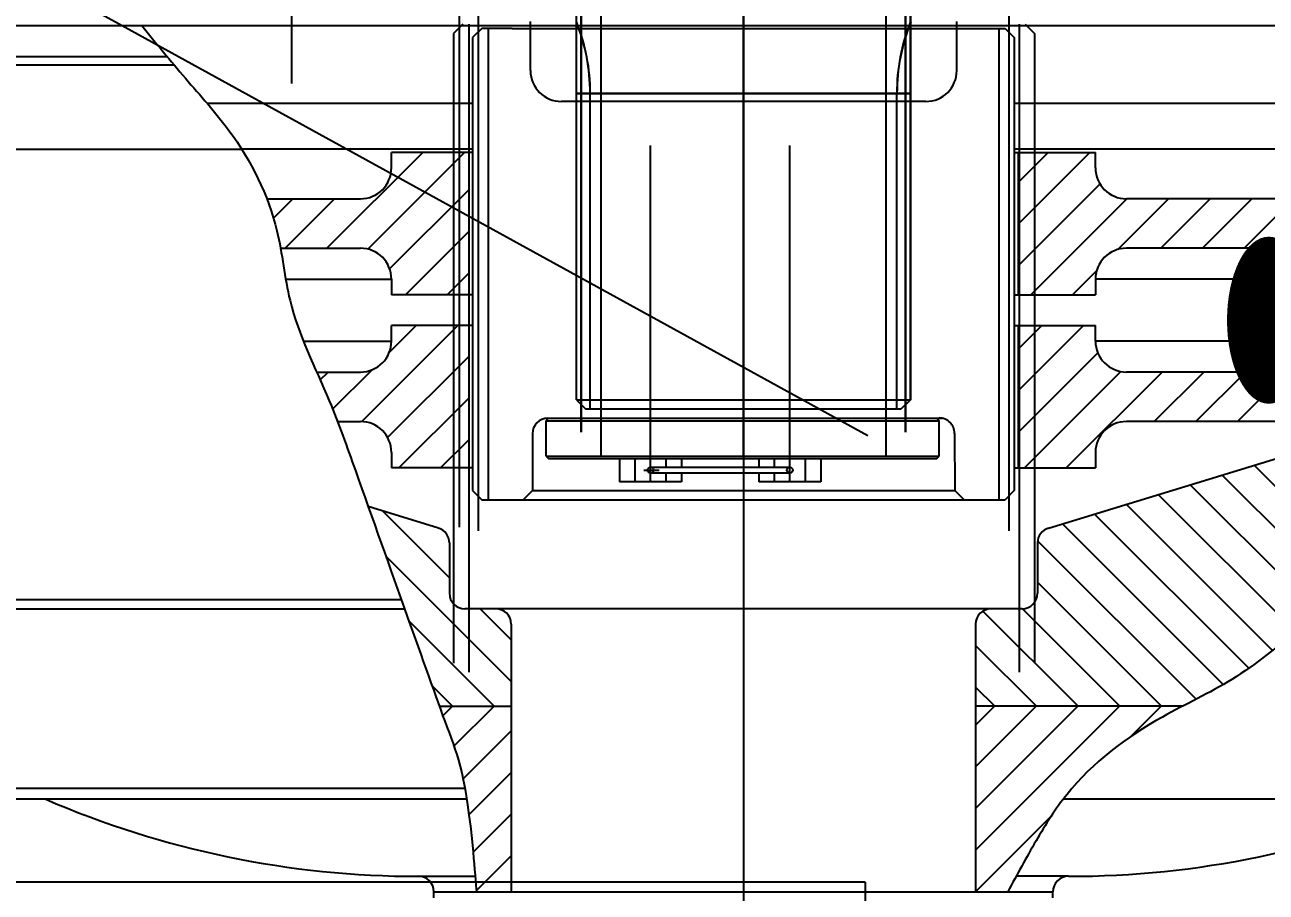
# Model space of a CAD drawing. Header units: millimetres. Extents: x 0 to 12600, y -343 to 8910.
# Drawn here: x 8175.6 to 8576.6, y 4909.2 to 5189.5 of the extents above; entities that cross this region are included whole.
import ezdxf
from ezdxf.enums import TextEntityAlignment as Align

# ---------------------------------------------------------------- set-up
doc = ezdxf.new("R2010")
doc.units = ezdxf.units.MM
doc.header["$LTSCALE"] = 300
for name, pattern in [('F', [0.75, 0.5, -0.25]), ('G', [2, 1.25, -0.25, 0.25, -0.25]), ('K', [2.5, 1.25, -0.25, 0.25, -0.25, 0.25, -0.25])]:
    doc.linetypes.add(name, pattern=pattern)
for name, color, linetype in [('01', 7, 'Continuous'), ('02', 1, 'Continuous'), ('04', 2, 'F'), ('05', 142, 'G'), ('07', 6, 'K'), ('08', 1, 'Continuous')]:
    doc.layers.add(name, color=color, linetype=linetype)
doc.styles.get("Standard").update_dxf_attribs({"font": 'isocp', "width": 0.707, "bigfont": 'intecad.shx'})
doc.dimstyles.new('INTE', dxfattribs={"dimscale": 30, "dimtxt": 3.5, "dimasz": 3, "dimexe": 3, "dimexo": 0, "dimgap": 1, "dimtad": 1, "dimdec": 1, "dimdsep": 46, "dimtxsty": 'Standard', "dimcen": 0, "dimclrd": 1, "dimclre": 1, "dimclrt": 3, "dimaunit": 1, "dimadec": 0, "dimazin": 0, "dimtfac": 1, "dimtdec": 1, "dimtmove": 0, "dimatfit": 0, "dimfxl": 1, "dimarcsym": 0})
pattern_1 = [(225, (10933.715, 8384.054), (-6.73519, 6.73519), [])]

# ---------------------------------------------------------------- blocks, each defined once
blk = doc.blocks.new('rtret')
at = {"layer": '07', "color": 6, "linetype": 'K'}
for p, q in [((9396, 1180.39), (9396, -74.7)), ((9435.3, 134.79), (7428.3, 134.79)), ((9435.3, 134.79), (9435.3, 58.79))]:
    blk.add_line(p, q, dxfattribs=at)
blk = doc.blocks.new('*D71')
at = {"layer": '08', "color": 1, "lineweight": -2}
for p, q in [((7928.32, 5236.29), (9433.04, 5236.29)), ((9343.04, 3903.89), (9343.04, 5146.29)), ((8469.38, 3813.89), (9433.04, 3813.89))]:
    blk.add_line(p, q, dxfattribs=at)
at = {"layer": '08', "color": 1}
for points in [[(9328.04, 5146.29), (9358.04, 5146.29), (9343.04, 5236.29)], [(9328.04, 3903.89), (9358.04, 3903.89), (9343.04, 3813.89)]]:
    blk.add_solid(points, dxfattribs=at)
at = {"layer": 'Defpoints', "color": 0}
for p in [(7928.32, 5236.29), (9343.04, 5236.29), (8469.38, 3813.89)]:
    blk.add_point(p, dxfattribs=at)
at = {"layer": '08', "color": 3, "insert": (9260.53, 4525.09), "char_height": 105, "attachment_point": 5, "rotation": 90}
blk.add_mtext('1422.4', dxfattribs=at)
blk = doc.blocks.new('ERTERT')
at = {"layer": '02'}
h = blk.add_hatch(dxfattribs=at)
h.set_pattern_fill('ANSI31', color=256, scale=3, angle=90, style=0)
h.set_pattern_definition(pattern_1)
edge = h.paths.add_edge_path()
edge.add_line((9579.98, 7190.58), (9579.98, 7185.58))
edge.add_line((9579.98, 7185.58), (9604.98, 7185.58))
edge.add_line((9604.98, 7185.58), (9604.98, 7231.58))
edge.add_line((9604.98, 7231.58), (9579.98, 7231.58))
edge.add_line((9579.98, 7231.58), (9579.98, 7226.58))
edge.add_arc((9569.98, 7226.58), 10, -90, 0, ccw=False)
edge.add_line((9569.98, 7216.58), (9539.75, 7216.58))
edge.add_spline(control_points=[(9539.75, 7216.58), (9541.06, 7213.2), (9542.73, 7207.9), (9543.81, 7202.47), (9544.15, 7200.58)], knot_values=[69.208686, 69.208686, 69.208686, 69.208686, 80.022914, 85.772791, 85.772791, 85.772791, 85.772791], degree=3, periodic=0)
edge.add_line((9544.15, 7200.58), (9569.98, 7200.58))
edge.add_arc((9569.98, 7190.58), 10, 0, 90, ccw=False)
h = blk.add_hatch(dxfattribs=at)
h.set_pattern_fill('ANSI31', color=256, scale=3, angle=90, style=0)
h.set_pattern_definition(pattern_1)
h.paths.add_polyline_path([(9807.43, 7226.58), (9807.43, 7231.58), (9782.43, 7231.58), (9782.43, 7185.58), (9807.43, 7185.58), (9807.43, 7190.58, -0.414214), (9817.43, 7200.58), (9870.21, 7200.58), (9870.21, 7204.58), (9963.7, 7204.58), (9963.7, 7212.58), (9870.21, 7212.58), (9870.21, 7216.58), (9817.43, 7216.58, -0.414214)])
h = blk.add_hatch(dxfattribs=at)
h.set_pattern_fill('ANSI31', color=256, scale=3, angle=90, style=0)
h.set_pattern_definition(pattern_1)
edge = h.paths.add_edge_path()
edge.add_line((9579.98, 7134.58), (9579.98, 7129.58))
edge.add_line((9579.98, 7129.58), (9604.98, 7129.58))
edge.add_line((9604.98, 7129.58), (9604.98, 7175.58))
edge.add_line((9604.98, 7175.58), (9579.98, 7175.58))
edge.add_line((9579.98, 7175.58), (9579.98, 7170.58))
edge.add_arc((9569.98, 7170.58), 10, 270, 360, ccw=False)
edge.add_line((9569.98, 7160.58), (9555.83, 7160.58))
edge.add_spline(control_points=[(9555.83, 7160.58), (9557.2, 7157.49), (9559.56, 7152.2), (9561.71, 7146.82), (9562.57, 7144.58)], knot_values=[127.674465, 127.674465, 127.674465, 127.674465, 137.747208, 144.927362, 144.927362, 144.927362, 144.927362], degree=3, periodic=0)
edge.add_line((9562.57, 7144.58), (9569.98, 7144.58))
edge.add_arc((9569.98, 7134.58), 10, 0, 90, ccw=False)
h = blk.add_hatch(dxfattribs=at)
h.set_pattern_fill('ANSI31', color=256, scale=3, angle=90, style=0)
h.set_pattern_definition(pattern_1)
h.paths.add_polyline_path([(9807.43, 7170.58), (9807.43, 7175.58), (9782.43, 7175.58), (9782.43, 7129.58), (9807.43, 7129.58), (9807.43, 7134.58, -0.414214), (9817.43, 7144.58), (9870.21, 7144.58), (9870.21, 7148.58), (9963.7, 7148.58), (9963.7, 7156.58), (9870.21, 7156.58), (9870.21, 7160.58), (9817.43, 7160.58, -0.414214)])
at = {"layer": '02', "linetype": 'Continuous'}
h = blk.add_hatch(dxfattribs=at)
h.set_pattern_fill('ANSI31', color=1, scale=3, angle=180, style=0)
h.set_pattern_definition([(135, (10933.715, 8384.054), (6.73519, 6.73519), [])])
edge = h.paths.add_edge_path()
edge.add_line((9989.7, 7130.59), (9989.7, 7144.58))
edge.add_line((9989.7, 7144.58), (9992.7, 7144.58))
edge.add_line((9992.7, 7144.58), (9992.7, 7130.98))
edge.add_spline(control_points=[(9992.7, 7130.98), (9991.7, 7130.85), (9990.7, 7130.73), (9989.7, 7130.59)], knot_values=[18.343689, 18.343689, 18.343689, 18.343689, 21.34499, 21.34499, 21.34499, 21.34499], degree=3, periodic=0)
edge = h.paths.add_edge_path()
edge.add_spline(control_points=[(9968.7, 7126.38), (9965.94, 7125.6), (9955.73, 7122.25), (9933.84, 7110.6), (9903.18, 7098.83), (9875.03, 7079.29), (9854.73, 7062.19), (9840.98, 7055.37), (9835.6, 7052.58)], knot_values=[42.812363, 42.812363, 42.812363, 42.812363, 51.49497, 75.331026, 116.666689, 149.682879, 177.654779, 195.792601, 195.792601, 195.792601, 195.792601], degree=3, periodic=0)
edge.add_line((9835.6, 7052.58), (9768.7, 7052.58))
edge.add_line((9768.7, 7052.58), (9768.7, 7079.05))
edge.add_arc((9773.7, 7079.05), 5, 90, 180, ccw=False)
edge.add_line((9773.7, 7084.05), (9783.7, 7084.05))
edge.add_arc((9783.7, 7089.05), 5, 270, 360)
edge.add_line((9788.7, 7089.05), (9788.7, 7105.35))
edge.add_arc((9793.7, 7105.35), 5, 106.9998, 180, ccw=False)
edge.add_line((9792.24, 7110.13), (9868.67, 7133.5))
edge.add_arc((9867.21, 7138.28), 5, -73.0002, 0)
edge.add_line((9872.21, 7138.28), (9872.21, 7144.58))
edge.add_line((9872.21, 7144.58), (9968.7, 7144.58))
edge.add_line((9968.7, 7144.58), (9968.7, 7126.38))
edge = h.paths.add_edge_path()
edge.add_spline(control_points=[(9595.45, 7052.58), (9592.36, 7061.13), (9584.14, 7084.42), (9576.65, 7105.34), (9572.48, 7117.07)], knot_values=[174.431366, 174.431366, 174.431366, 174.431366, 204.741459, 242.919595, 242.919595, 242.919595, 242.919595], degree=3, periodic=0)
edge.add_line((9572.48, 7117.07), (9595.17, 7110.13))
edge.add_arc((9593.7, 7105.35), 5, 0, 73.0002, ccw=False)
edge.add_line((9598.7, 7105.35), (9598.7, 7089.05))
edge.add_arc((9603.7, 7089.05), 5, 180, 270)
edge.add_line((9603.7, 7084.05), (9613.7, 7084.05))
edge.add_arc((9613.7, 7079.05), 5, 0, 90, ccw=False)
edge.add_line((9618.7, 7079.05), (9618.7, 7052.58))
edge.add_line((9618.7, 7052.58), (9595.45, 7052.58))
at = {"layer": '02'}
h = blk.add_hatch(dxfattribs=at)
h.set_pattern_fill('ANSI31', color=256, scale=3, angle=90, style=0)
h.set_pattern_definition(pattern_1)
edge = h.paths.add_edge_path()
edge.add_line((9618.7, 7052.58), (9595.45, 7052.58))
edge.add_spline(control_points=[(9595.45, 7052.58), (9596.31, 7050.2), (9601.19, 7036.85), (9604.53, 7028.88), (9607.25, 6994.86), (9607.51, 6992.58)], knot_values=[242.919595, 242.919595, 242.919595, 242.919595, 251.367628, 293.086467, 301.342141, 301.342141, 301.342141, 301.342141], degree=3, periodic=0)
edge.add_line((9607.51, 6992.58), (9618.7, 6992.58))
edge.add_line((9618.7, 6992.58), (9618.7, 7052.58))
edge = h.paths.add_edge_path()
edge.add_line((9768.7, 6992.58), (9779.09, 6992.58))
edge.add_spline(control_points=[(9779.09, 6992.58), (9782.08, 6998.11), (9787.92, 7008.92), (9801.53, 7030.67), (9819.44, 7044.09), (9833.4, 7051.44), (9835.6, 7052.58)], knot_values=[195.792601, 195.792601, 195.792601, 195.792601, 214.671513, 232.684579, 272.340083, 279.752396, 279.752396, 279.752396, 279.752396], degree=3, periodic=0)
edge.add_line((9835.6, 7052.58), (9768.7, 7052.58))
edge.add_line((9768.7, 7052.58), (9768.7, 6992.58))
at = {"layer": '01', "color": 7, "linetype": 'Continuous'}
for p, q in [((9335.43, 7272.58), (9531.23, 7272.58)), ((9564.18, 7272.58), (10033.7, 7272.58)), ((9609.2, 7271.65), (9606.2, 7268.65)), ((9618.95, 7271.65), (9609.2, 7271.65)), ((9611.2, 7271.65), (9611.2, 7119.25)), ((9618.95, 7271.65), (9693.7, 7271.65)), ((9693.7, 7271.65), (9778.2, 7271.65)), ((9776.2, 7271.65), (9776.2, 7119.25)), ((9778.2, 7271.65), (9781.2, 7268.65)), ((9606.2, 7268.65), (9606.2, 7122.25)), ((9781.2, 7268.65), (9781.2, 7122.25)), ((9334.93, 7262.58), (9507.49, 7262.58)), ((9335.7, 7259.91), (9509.72, 7259.91)), ((9520.39, 7247.48), (9606.2, 7247.48)), ((9781.2, 7247.48), (9867.21, 7247.48)), ((9335.7, 7232.58), (9531.63, 7232.58)), ((9606.2, 7232.58), (9531.63, 7232.58)), ((9604.98, 7231.58), (9604.98, 7185.58)), ((9991.2, 7232.58), (9781.2, 7232.58)), ((9782.43, 7231.58), (9782.43, 7185.58)), ((9604.98, 7175.58), (9604.98, 7129.58)), ((9782.43, 7175.58), (9782.43, 7129.58)), ((9625.53, 7140.62), (9625.53, 7122.25)), ((9761.92, 7140.74), (9761.96, 7122.38)), ((9792.24, 7110.13), (9868.67, 7133.5)), ((9606.2, 7122.25), (9609.2, 7119.25)), ((9625.53, 7122.25), (9622.53, 7119.25)), ((9625.53, 7122.25), (9761.96, 7122.25)), ((9761.96, 7122.26), (9764.96, 7119.26)), ((9781.2, 7122.25), (9778.2, 7119.25)), ((9609.2, 7119.25), (9778.2, 7119.25)), ((9595.17, 7110.13), (9572.48, 7117.07)), ((9598.7, 7105.35), (9598.7, 7089.05)), ((9788.7, 7105.35), (9788.7, 7089.05)), ((9376.2, 7087.05), (9583.07, 7087.05)), ((9376.2, 7084.05), (9584.12, 7084.05)), ((9783.7, 7084.05), (9603.7, 7084.05)), ((9618.7, 7079.05), (9618.7, 6992.58)), ((9768.7, 7079.05), (9768.7, 6992.58)), ((9595.45, 7052.58), (9618.7, 7052.58)), ((9835.6, 7052.58), (9768.7, 7052.58)), ((9376.2, 7026.1), (9603.7, 7026.1)), ((9379.2, 7022.58), (9604.3, 7022.58)), ((9797.04, 7022.58), (10011.2, 7022.58)), ((9588.7, 6997.58), (9607.04, 6997.58)), ((9798.7, 6997.58), (9781.8, 6997.58)), ((9593.7, 6992.58), (9793.7, 6992.58)), ((9593.7, 6992.58), (9593.7, 6992.58)), ((9593.7, 6990.58), (9593.7, 6992.58)), ((9793.7, 6990.58), (9793.7, 6992.58)), ((9793.7, 6992.58), (9793.7, 6992.58))]:
    blk.add_line(p, q, dxfattribs=at)
at = {"layer": '01'}
for p, q in [((9606.2, 7231.58), (9579.97, 7231.58)), ((9579.98, 7226.58), (9579.98, 7231.58)), ((9781.2, 7231.58), (9807.44, 7231.58)), ((9807.43, 7226.58), (9807.43, 7231.58)), ((9539.75, 7216.58), (9569.98, 7216.58)), ((9870.21, 7216.58), (9817.43, 7216.58)), ((9544.15, 7200.58), (9569.98, 7200.58)), ((9870.21, 7200.58), (9817.43, 7200.58)), ((9545.81, 7190.58), (9579.98, 7190.58)), ((9579.98, 7190.58), (9579.98, 7185.58)), ((9807.43, 7190.58), (9807.43, 7185.58)), ((9872.21, 7190.58), (9807.43, 7190.58)), ((9606.2, 7185.58), (9579.98, 7185.58)), ((9781.2, 7185.58), (9807.43, 7185.58)), ((9606.2, 7175.58), (9579.97, 7175.58)), ((9579.98, 7170.58), (9579.98, 7175.58)), ((9781.2, 7175.58), (9807.44, 7175.58)), ((9807.43, 7170.58), (9807.43, 7175.58)), ((9551.54, 7170.58), (9579.98, 7170.58)), ((9872.21, 7170.58), (9807.43, 7170.58)), ((9555.83, 7160.58), (9569.98, 7160.58)), ((9870.21, 7160.58), (9817.43, 7160.58)), ((9562.57, 7144.58), (9569.98, 7144.58)), ((9870.21, 7144.58), (9817.43, 7144.58)), ((9579.98, 7134.58), (9579.98, 7129.58)), ((9807.43, 7134.58), (9807.43, 7129.58)), ((9606.2, 7129.58), (9579.98, 7129.58)), ((9781.2, 7129.58), (9807.43, 7129.58))]:
    blk.add_line(p, q, dxfattribs=at)
for centre, radius, start, end in [((9569.98, 7226.58), 10, 270, 0), ((9817.43, 7226.58), 10, 180, 270), ((9569.98, 7190.58), 10, 0, 90), ((9817.43, 7190.58), 10, 90, 180), ((9569.98, 7170.58), 10, 270, 0), ((9817.43, 7170.58), 10, 180, 270), ((9569.98, 7134.58), 10, 0, 90), ((9817.43, 7134.58), 10, 90, 180), ((9588.7, 7300.78), 303.2, 246.5699, 270), ((9798.7, 7300.78), 303.2, 270, 293.4301), ((9588.7, 6992.58), 5, 0, 90), ((9798.7, 6992.58), 5, 90, 180)]:
    blk.add_arc(centre, radius, start, end, dxfattribs=at)
at = {"layer": '01', "color": 7, "linetype": 'Continuous'}
for centre, start, end in [((9630.53, 7140.62), 90, 180), ((9756.92, 7140.73), 0.1067, 90.1067), ((9593.7, 7105.35), 0, 73.0002), ((9793.7, 7105.35), 106.9998, 180), ((9603.7, 7089.05), 180, 270), ((9783.7, 7089.05), 270, 0), ((9613.7, 7079.05), 0, 90), ((9773.7, 7079.05), 90, 180)]:
    blk.add_arc(centre, 5, start, end, dxfattribs=at)
at = {"layer": '02'}
blk.add_open_spline([(9499.34, 7272.58), (9503.98, 7266.85), (9513.24, 7255.42), (9531.2, 7235.72), (9543.77, 7210.84), (9546.38, 7179.37), (9559.13, 7154.83), (9571.34, 7120.16), (9583.53, 7086.19), (9599.45, 7040.98), (9604.53, 7028.88), (9607.25, 6994.86), (9607.51, 6992.58)], degree=3, knots=[0, 0, 0, 0, 22.109674, 44.110012, 80.022914, 102.955722, 137.747208, 161.818644, 212.609502, 251.367628, 293.086467, 301.342141, 301.342141, 301.342141, 301.342141], dxfattribs=at)
blk.add_spline([(10011.2, 7132.84), (9960.53, 7123.68), (9938.89, 7113.69), (9901.44, 7096.2), (9873.97, 7077.88), (9851.5, 7061.22), (9829.03, 7049.06), (9798.23, 7024.08), (9788.24, 7009.09), (9779.09, 6992.58)], degree=3, dxfattribs=at)
at = {"layer": '05', "color": 4, "linetype": 'G'}
for p, q in [((9693.7, 7314.18), (9693.7, 6957.72)), ((9663.7, 7133.75), (9663.7, 7233.75)), ((9708.7, 7133.75), (9708.7, 7233.75)), ((9793.7, 6992.58), (9793.7, 6992.58))]:
    blk.add_line(p, q, dxfattribs=at)
at = {"layer": '05'}
for p, q in [((9547.7, 7298.97), (9547.7, 7253.78)), ((9647.67, 7302.34), (9647.67, 7133.75)), ((9739.74, 7302.34), (9739.74, 7133.75)), ((9607.98, 7281.65), (9607.98, 7109.25)), ((9779.43, 7281.65), (9779.43, 7109.25)), ((9647.67, 7254.65), (9647.67, 7150.65)), ((9739.74, 7254.65), (9739.74, 7150.65))]:
    blk.add_line(p, q, dxfattribs=at)
blk = doc.blocks.new('RRRR')
for p, q in [((17224.37, 7225.44), (17224.37, 7442.39)), ((17332.32, 7225.44), (17332.32, 7442.39))]:
    blk.add_line(p, q)
at = {"layer": '02'}
for p, q in [((17318.5, 7213.8), (17053.76, 7359.42)), ((17209.49, 7331.83), (17209.49, 7347.68)), ((17347.19, 7331.83), (17347.19, 7347.68)), ((17337.19, 7321.83), (17219.49, 7321.83))]:
    blk.add_line(p, q, dxfattribs=at)
at = {"layer": '02', "color": 1, "linetype": 'Continuous'}
blk.add_line((17332.32, 7324.44), (17224.37, 7324.44), dxfattribs=at)
at = {"layer": '02'}
for centre, start, end in [((17219.49, 7331.83), 180, 270), ((17337.19, 7331.83), 270, 0)]:
    blk.add_arc(centre, 10, start, end, dxfattribs=at)
at = {"layer": '04', "color": 2, "linetype": 'F'}
for p, q in [((17228.81, 7222.44), (17228.81, 7324.44)), ((17327.87, 7282.1), (17327.87, 7324.44))]:
    blk.add_line(p, q, dxfattribs=at)
for centre, start, end in [((17166.51, 7324.44), 0, 21.7748), ((17390.17, 7324.44), 158.2252, 180)]:
    blk.add_arc(centre, 62.3, start, end, dxfattribs=at)
at = {"layer": '05', "color": 4, "linetype": 'G'}
for p, q in [((17278.34, 7206.92), (17278.34, 8113.74)), ((17225.95, 7214.91), (17225.95, 7370.48)), ((17330.73, 7214.91), (17330.73, 7370.48))]:
    blk.add_line(p, q, dxfattribs=at)
at = {"layer": '07', "color": 6, "linetype": 'K', "ltscale": 0.625}
for p, q in [((17186.4, 7356.78), (17186.4, 7184.24)), ((17187.62, 7346.83), (17184.62, 7343.83)), ((17189.62, 7346.83), (17189.62, 7137.33)), ((17367.32, 7346.83), (17367.32, 7137.33)), ((17369.32, 7346.83), (17372.32, 7343.83)), ((17184.62, 7343.83), (17184.62, 7140.33)), ((17372.32, 7343.83), (17372.32, 7140.33))]:
    blk.add_line(p, q, dxfattribs=at)

msp = doc.modelspace()

# ---------------------------------------------------------------- linework, layer by layer
for p, q in [((8353.74, 5068.34), (8353.74, 5285.29)), ((8461.69, 5068.34), (8461.69, 5285.29))]:
    msp.add_line(p, q)
at = {"layer": '01', "color": 7, "linetype": 'Continuous'}
for p, q in [((8047.72, 5189.29), (8353.74, 5189.29)), ((8461.69, 5189.29), (8767.72, 5189.29)), ((8344.75, 5062.33), (8343.95, 5061.53)), ((8343.95, 5061.53), (8470.95, 5061.53)), ((8343.95, 5050.13), (8343.95, 5061.53)), ((8344.54, 5062.33), (8472.02, 5062.33)), ((8470.15, 5062.33), (8470.95, 5061.53)), ((8470.95, 5050.13), (8470.95, 5061.53)), ((8343.95, 5050.13), (8470.95, 5050.13)), ((8343.95, 5050.13), (8344.75, 5049.33)), ((8344.75, 5049.33), (8470.15, 5049.33)), ((8470.15, 5049.33), (8470.95, 5050.13))]:
    msp.add_line(p, q, dxfattribs=at)
at = {"layer": '01'}
for p, q in [((8353.74, 5068.34), (8461.69, 5068.34)), ((8353.74, 5068.34), (8356.74, 5065.34)), ((8356.74, 5065.34), (8458.69, 5065.34)), ((8461.69, 5068.34), (8458.69, 5065.34)), ((8367.7, 5049.33), (8367.7, 5041.83)), ((8372.71, 5041.83), (8372.71, 5049.33)), ((8382.73, 5046.53), (8382.73, 5049.33)), ((8387.73, 5049.33), (8387.73, 5046.53)), ((8412.7, 5049.33), (8412.7, 5046.53)), ((8417.71, 5046.53), (8417.71, 5049.33)), ((8427.73, 5041.83), (8427.73, 5049.33)), ((8432.73, 5049.33), (8432.73, 5041.83)), ((8377.72, 5046.53), (8422.72, 5046.53)), ((8387.73, 5041.83), (8367.7, 5041.83)), ((8422.72, 5044.63), (8377.72, 5044.63)), ((8382.73, 5041.83), (8382.73, 5044.63)), ((8387.73, 5044.63), (8387.73, 5041.83)), ((8412.7, 5044.63), (8412.7, 5041.83)), ((8432.73, 5041.83), (8412.7, 5041.83)), ((8417.71, 5041.83), (8417.71, 5044.63))]:
    msp.add_line(p, q, dxfattribs=at)
at = {"layer": '01', "color": 7, "linetype": 'Continuous'}
for centre in [(8377.72, 5045.58), (8422.72, 5045.58)]:
    msp.add_circle(centre, 0.953, dxfattribs=at)
at = {"layer": '02', "color": 1, "linetype": 'Continuous'}
msp.add_line((8353.74, 5167.34), (8461.69, 5167.34), dxfattribs=at)
at = {"layer": '02'}
msp.add_line((8348.74, 5062.33), (8466.09, 5062.33), dxfattribs=at)
at = {"layer": '04', "color": 2, "linetype": 'F'}
msp.add_line((8457.25, 5065.34), (8457.25, 5167.34), dxfattribs=at)
for centre, start, end in [((8295.89, 5167.34), 0, 21.7748), ((8519.55, 5167.34), 158.2252, 180)]:
    msp.add_arc(centre, 62.3, start, end, dxfattribs=at)
at = {"layer": '05', "color": 4, "linetype": 'G'}
for p, q in [((8407.72, 5049.82), (8407.72, 5956.64)), ((8355.33, 5057.81), (8355.33, 5213.38)), ((8460.11, 5057.81), (8460.11, 5213.38)), ((8377.72, 5041.83), (8377.72, 5117.71)), ((8422.72, 5041.83), (8422.72, 5118.91)), ((8375.56, 5045.58), (8380.51, 5045.58))]:
    msp.add_line(p, q, dxfattribs=at)
at = {"layer": '07'}
msp.add_line((8343.95, 5062.33), (8344.75, 5062.33), dxfattribs=at)

# ---------------------------------------------------------------- block references
msp.add_blockref('rtret', (-988.27, 4777.6))
at = {"layer": '01'}
msp.add_blockref('RRRR', (-8870.57, -2157.1), dxfattribs=at)
at = {"layer": '07'}
msp.add_blockref('ERTERT', (-1285.99, -2083.29), dxfattribs=at)

# ---------------------------------------------------------------- texts
at = {"layer": '02', "width": 0.605172}
msp.add_text('●', height=50, dxfattribs=at).set_placement((8562.43, 5066.43), (8592.43, 5066.43), align=Align.FIT)

# ---------------------------------------------------------------- dimensions: what is measured, and where the dimension line sits
at = {"layer": '08'}
dim = msp.add_linear_dim(base=(9343.04, 5236.29), p1=(8469.38, 3813.89), p2=(7928.32, 5236.29), angle=90, dimstyle='INTE', dxfattribs=at)
dim.commit()
dim.dimension.update_dxf_attribs({"geometry": '*D71', "text_midpoint": (9260.53, 4525.09)})

doc.saveas('drawing.dxf')
